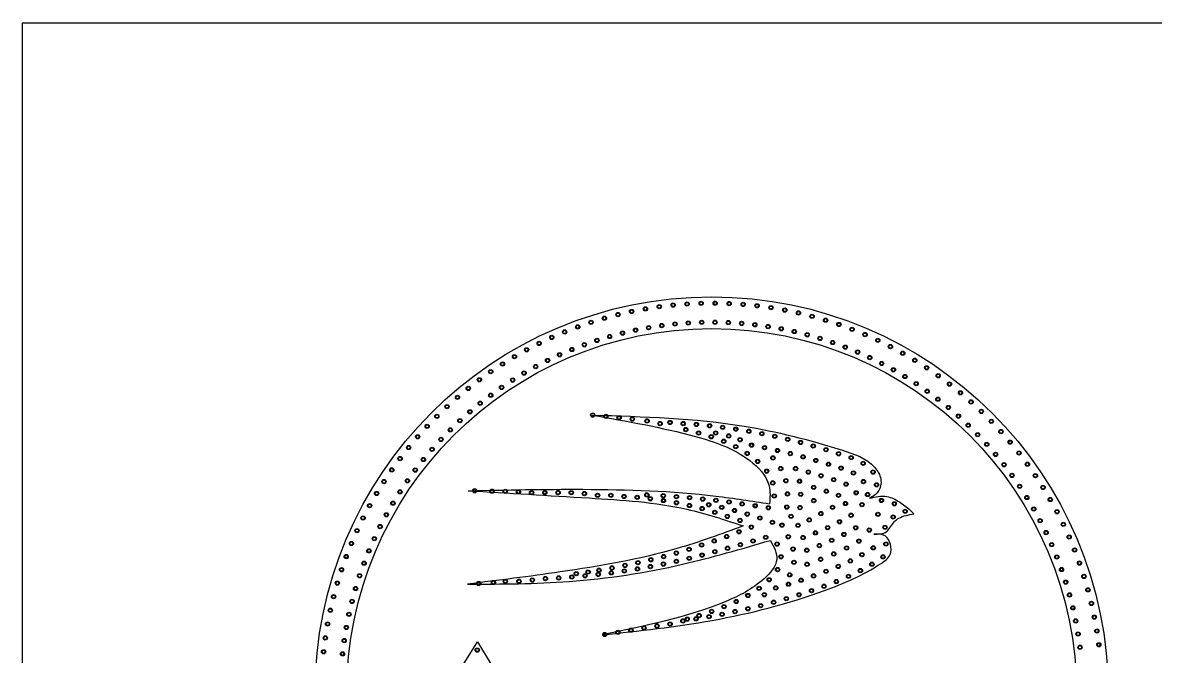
# Model space of a CAD drawing. Header units: inches. Extents: x 3862 to 102119, y -16634 to 4402.
# Drawn here: x 97893 to 100101, y -15422 to -14187 of the extents above; entities that cross this region are included whole.
import ezdxf

# ---------------------------------------------------------------- set-up
doc = ezdxf.new("R2010")
doc.units = ezdxf.units.IN
doc.header["$MEASUREMENT"] = 0
doc.layers.add('den', color=2, linetype='Continuous')
picture_1 = doc.add_image_def('image1.jpg', size_in_pixel=(1164, 613))

# ---------------------------------------------------------------- blocks, each defined once
blk = doc.blocks.new('fgsfhsh')
at = {"layer": 'den', "color": 7}
for radius in [4, 3]:
    blk.add_circle((0, 0), radius, dxfattribs=at)
blk = doc.blocks.new('dfhs')
at = {"layer": 'den', "color": 3}
for radius in [4, 3]:
    blk.add_circle((2562.5, 1442.5), radius, dxfattribs=at)

msp = doc.modelspace()

# ---------------------------------------------------------------- linework, layer by layer
msp.add_lwpolyline([(98699.2, -15523.1), (98779.2, -15393.9), (98857.5, -15523.1)], close=True)
for radius in [773.4, 711.6]:
    msp.add_circle((99236, -15494.9), radius)
for points in [[(99003.3, -14951.9), (99204.7, -14993.7), (99310.3, -15040.3), (99348.1, -15089.5), (99349, -15124.7)], [(99003.3, -14951.9), (99299.4, -14973.5), (99489.4, -15019.9), (99554.2, -15054), (99565.9, -15076.8), (99560.4, -15101.6), (99543.8, -15114)], [(98761.3, -15099.2), (98984.8, -15096.5), (99244.3, -15109.7), (99349, -15124.7)], [(98761.3, -15099.2), (98997, -15113.4), (99187.9, -15135.4), (99297.8, -15167.9)], [(99543.8, -15114), (99577.6, -15110.6), (99602.3, -15121.1), (99622.6, -15136.7), (99630.4, -15144.5)], [(99552.3, -15183.9), (99576.9, -15179), (99592.5, -15159.4), (99600.9, -15152.9), (99630.4, -15144.5)], [(99297.8, -15167.9), (99168.5, -15211.9), (98940.7, -15257.6), (98760.3, -15281.3)], [(99022.5, -15380), (99237.2, -15351.9), (99456.4, -15293.7), (99566.4, -15241), (99584, -15223.4), (99574.3, -15187.4), (99552.3, -15183.9)], [(98760.3, -15281.3), (98958.3, -15276), (99179.1, -15242.6), (99350.6, -15196)], [(99350.6, -15196), (99362.9, -15233), (99338.3, -15270.7), (99263.5, -15315), (99022.5, -15380)]]:
    msp.add_spline(points, degree=3)

# ---------------------------------------------------------------- block references
at = {"layer": 'den'}
for p, xscale, yscale, zscale, rotation in [((99188.3, -14735.4), 1.031250000000757, 1.031250000000757, 1.031250000000757, 273.6000000000179), ((99215.6, -14734.1), 1.031249999999465, 1.031249999999465, 1.031249999999465, 271.5428571432013), ((99242.9, -14733.9), 1.031250000000284, 1.031250000000284, 1.031250000000284, 269.4857142860259), ((99270.2, -14734.6), 1.031250000000322, 1.031250000000322, 1.031250000000322, 267.4285714286409), ((99053.4, -14756.1), 1.031249999999571, 1.031249999999571, 1.031249999999571, 283.8857142857056), ((99080, -14750), 1.031250000000282, 1.031250000000282, 1.031250000000282, 281.8285714284511), ((99106.9, -14744.9), 1.031250000001125, 1.03125, 1.03125, 279.7714285716268), ((99133.9, -14740.7), 1.031250000000275, 1.031250000000275, 1.031250000000275, 277.7142857143532), ((99161, -14737.6), 1.031250000000828, 1.031250000000828, 1.031250000000828, 275.6571428570923), ((99297.5, -14736.3), 1.031250000001112, 1.03125, 1.03125, 265.3714285710307), ((99324.7, -14739), 1.031250000000203, 1.031250000000203, 1.031250000000203, 263.3142857142296), ((99351.7, -14742.7), 1.031250000001529, 1.03125, 1.03125, 261.2571428568775), ((99378.7, -14747.3), 1.03124999999916, 1.03124999999916, 1.03124999999916, 259.2000000003601), ((99405.4, -14752.9), 1.031249999999476, 1.031249999999476, 1.031249999999476, 257.1428571430934), ((98975, -14780), 1.031250000000826, 1.031250000000826, 1.031250000000826, 290.0571428572255), ((99000.9, -14771.1), 1.031249999998642, 1.03125, 1.03125, 287.9999999997252), ((99027, -14763.1), 1.031250000000061, 1.031250000000061, 1.031250000000061, 285.9428571430474), ((99138.9, -14777.5), 1.031250000000275, 1.031250000000275, 1.031250000000275, 277.7142857143532), ((99164.7, -14774.5), 1.031250000000828, 1.031250000000828, 1.031250000000828, 275.6571428570923), ((99190.6, -14772.4), 1.031250000000757, 1.031250000000757, 1.031250000000757, 273.6000000000179), ((99216.6, -14771.2), 1.031249999999465, 1.031249999999465, 1.031249999999465, 271.5428571432013), ((99242.5, -14771), 1.031250000000284, 1.031250000000284, 1.031250000000284, 269.4857142860259), ((99268.5, -14771.7), 1.031250000000322, 1.031250000000322, 1.031250000000322, 267.4285714286409), ((99294.5, -14773.3), 1.031250000001112, 1.03125, 1.03125, 265.3714285710307), ((99320.3, -14775.9), 1.031250000000203, 1.031250000000203, 1.031250000000203, 263.3142857142296), ((99346.1, -14779.4), 1.031250000001529, 1.03125, 1.03125, 261.2571428568775), ((99431.9, -14759.5), 1.031249999998872, 1.03125, 1.03125, 255.0857142858214), ((99458.2, -14767), 1.031249999998799, 1.03125, 1.03125, 253.0285714287257), ((99484.2, -14775.4), 1.031249999997249, 1.03125, 1.03125, 250.9714285717247), ((98924.4, -14800.6), 1.031249999998993, 1.03125, 1.03125, 294.1714285713974), ((98949.5, -14789.8), 1.031250000001696, 1.03125, 1.03125, 292.1142857145657), ((99037.2, -14798.8), 1.031250000000061, 1.031250000000061, 1.031250000000061, 285.9428571430474), ((99062.3, -14792.1), 1.031249999999571, 1.031249999999571, 1.031249999999571, 283.8857142857056), ((99087.7, -14786.4), 1.031250000000282, 1.031250000000282, 1.031250000000282, 281.8285714284511), ((99113.2, -14781.5), 1.031250000001125, 1.03125, 1.03125, 279.7714285716268), ((99371.7, -14783.8), 1.03124999999916, 1.03124999999916, 1.03124999999916, 259.2000000003601), ((99397.1, -14789.1), 1.031249999999476, 1.031249999999476, 1.031249999999476, 257.1428571430934), ((99422.4, -14795.4), 1.031249999998872, 1.03125, 1.03125, 255.0857142858214), ((99447.4, -14802.5), 1.031249999998799, 1.03125, 1.03125, 253.0285714287257), ((99509.9, -14784.8), 1.031250000000341, 1.031250000000341, 1.031250000000341, 248.9142857141971), ((99535.2, -14795.1), 1.031249999998986, 1.03125, 1.03125, 246.857142857241), ((98875.4, -14824.7), 1.031250000001555, 1.03125, 1.03125, 298.2857142859496), ((98899.7, -14812.2), 1.031250000001265, 1.03125, 1.03125, 296.228571428687), ((98963.5, -14824.2), 1.031250000001696, 1.03125, 1.03125, 292.1142857145657), ((98987.8, -14814.9), 1.031250000000826, 1.031250000000826, 1.031250000000826, 290.0571428572255), ((99012.3, -14806.4), 1.031249999998642, 1.03125, 1.03125, 287.9999999997252), ((99472.1, -14810.5), 1.031249999997249, 1.03125, 1.03125, 250.9714285717247), ((99496.5, -14819.5), 1.031250000000341, 1.031250000000341, 1.031250000000341, 248.9142857141971), ((99560.1, -14806.3), 1.031250000002299, 1.03125, 1.03125, 244.7999999997649), ((99584.6, -14818.4), 1.031249999999674, 1.031249999999674, 1.031249999999674, 242.7428571429338), ((98851.6, -14838.1), 1.03124999999779, 1.03125, 1.03125, 300.3428571427281), ((98916.1, -14845.5), 1.031250000001265, 1.03125, 1.03125, 296.228571428687), ((98939.6, -14834.5), 1.031249999998993, 1.03125, 1.03125, 294.1714285713974), ((99520.6, -14829.2), 1.031249999998986, 1.03125, 1.03125, 246.857142857241), ((99544.3, -14839.9), 1.031250000002299, 1.03125, 1.03125, 244.7999999997649), ((99608.7, -14831.3), 1.031250000003192, 1.03125, 1.03125, 240.6857142854048), ((99632.2, -14845.1), 1.031250000002669, 1.03125, 1.03125, 238.6285714282398), ((98805.4, -14867.4), 1.031250000001718, 1.03125, 1.03125, 304.4571428573238), ((98828.3, -14852.3), 1.031249999996012, 1.03125, 1.03125, 302.399999999698), ((98893, -14857.4), 1.031250000001555, 1.03125, 1.03125, 298.2857142859496), ((99567.6, -14851.4), 1.031249999999674, 1.031249999999674, 1.031249999999674, 242.7428571429338), ((99590.5, -14863.7), 1.031250000003192, 1.03125, 1.03125, 240.6857142854048), ((99655.3, -14859.8), 1.031249999997981, 1.03125, 1.03125, 236.5714285715787), ((98783.2, -14883.2), 1.031250000001506, 1.03125, 1.03125, 306.5142857145013), ((98848.1, -14883.7), 1.031249999996012, 1.03125, 1.03125, 302.399999999698), ((98870.3, -14870.1), 1.03124999999779, 1.03125, 1.03125, 300.3428571427281), ((99612.9, -14876.8), 1.031250000002669, 1.03125, 1.03125, 238.6285714282398), ((99634.9, -14890.7), 1.031249999997981, 1.03125, 1.03125, 236.5714285715787), ((99677.8, -14875.2), 1.031249999995999, 1.03125, 1.03125, 234.5142857145338), ((99699.8, -14891.5), 1.031250000004286, 1.03125, 1.03125, 232.457142856902), ((98761.5, -14899.9), 1.031249999998337, 1.03125, 1.03125, 308.5714285713462), ((98805.3, -14913.1), 1.031250000001506, 1.03125, 1.03125, 306.5142857145013), ((98826.5, -14898), 1.031250000001718, 1.03125, 1.03125, 304.4571428573238), ((99656.3, -14905.4), 1.031249999995999, 1.03125, 1.03125, 234.5142857145338), ((99721.2, -14908.5), 1.031249999996764, 1.03125, 1.03125, 230.4000000001992), ((98720.1, -14935.5), 1.031249999999384, 1.031249999999384, 1.031249999999384, 312.6857142856063), ((98740.5, -14917.3), 1.031250000001605, 1.03125, 1.03125, 310.628571428694), ((98784.7, -14928.9), 1.031249999998337, 1.03125, 1.03125, 308.5714285713462), ((99677.2, -14920.9), 1.031250000004286, 1.03125, 1.03125, 232.457142856902), ((99741.9, -14926.3), 1.031250000003987, 1.03125, 1.03125, 228.3428571426367), ((98700.3, -14954.4), 1.031249999998191, 1.03125, 1.03125, 314.742857142809), ((98764.7, -14945.5), 1.031250000001605, 1.03125, 1.03125, 310.628571428694), ((99004, -14951.9), 1.031250000000282, 1.031250000000282, 1.031250000000282, 281.8285714284511), ((99029.8, -14954.4), 1.031250000000282, 1.031250000000282, 1.031250000000282, 281.8285714284511), ((99697.5, -14937.1), 1.031249999996764, 1.03125, 1.03125, 230.4000000001992), ((99717.2, -14954), 1.031250000003987, 1.03125, 1.03125, 228.3428571426367), ((99762, -14944.8), 1.03125000000399, 1.03125, 1.03125, 226.2857142854947), ((98681.3, -14973.9), 1.031250000004137, 1.03125, 1.03125, 316.8000000001662), ((98745.2, -14962.8), 1.031249999999384, 1.031249999999384, 1.031249999999384, 312.6857142856063), ((99055.6, -14957.2), 1.031250000000282, 1.031250000000282, 1.031250000000282, 281.8285714284511), ((99081.4, -14959.7), 1.031250000000282, 1.031250000000282, 1.031250000000282, 281.8285714284511), ((99110.2, -14963.3), 1.031250000000282, 1.031250000000282, 1.031250000000282, 281.8285714284511), ((99135.5, -14968.4), 1.031250000000282, 1.031250000000282, 1.031250000000282, 281.8285714284511), ((99155, -14966.3), 1.031250000000282, 1.031250000000282, 1.031250000000282, 281.8285714284511), ((99180.6, -14968.5), 1.031250000000282, 1.031250000000282, 1.031250000000282, 281.8285714284511), ((99206.4, -14970.2), 1.031250000000282, 1.031250000000282, 1.031250000000282, 281.8285714284511), ((99232, -14972.8), 1.031250000000282, 1.031250000000282, 1.031250000000282, 281.8285714284511), ((99257.6, -14975.8), 1.031250000000282, 1.031250000000282, 1.031250000000282, 281.8285714284511), ((99736.3, -14971.7), 1.03125000000399, 1.03125, 1.03125, 226.2857142854947), ((99781.4, -14964.1), 1.031250000002455, 1.03125, 1.03125, 224.2285714285157), ((98662.9, -14994.2), 1.031250000004215, 1.03125, 1.03125, 318.8571428573679), ((98708.3, -14999.3), 1.031250000004137, 1.03125, 1.03125, 316.8000000001662), ((98726.5, -14980.7), 1.031249999998191, 1.03125, 1.03125, 314.742857142809), ((99185.7, -14980.2), 1.031250000000282, 1.031250000000282, 1.031250000000282, 281.8285714284511), ((99210.6, -14986.8), 1.031250000000282, 1.031250000000282, 1.031250000000282, 281.8285714284511), ((99235.3, -14994.1), 1.031250000000282, 1.031250000000282, 1.031250000000282, 281.8285714284511), ((99243.8, -14986.9), 1.031250000000282, 1.031250000000282, 1.031250000000282, 281.8285714284511), ((99269.2, -14992.5), 1.031250000000282, 1.031250000000282, 1.031250000000282, 281.8285714284511), ((99283.2, -14979.3), 1.031250000000282, 1.031250000000282, 1.031250000000282, 281.8285714284511), ((99291.5, -15000), 1.031250000000282, 1.031250000000282, 1.031250000000282, 281.8285714284511), ((99308.6, -14983.4), 1.031250000000282, 1.031250000000282, 1.031250000000282, 281.8285714284511), ((99334, -14988.1), 1.031250000000282, 1.031250000000282, 1.031250000000282, 281.8285714284511), ((99359.2, -14993.3), 1.031250000000282, 1.031250000000282, 1.031250000000282, 281.8285714284511), ((99384.4, -14999.1), 1.031250000000282, 1.031250000000282, 1.031250000000282, 281.8285714284511), ((99754.8, -14990), 1.031250000002455, 1.03125, 1.03125, 224.2285714285157), ((99800.1, -14984), 1.03124999999596, 1.03125, 1.03125, 222.1714285715515), ((98645.3, -15015.1), 1.03124999999538, 1.03125, 1.03125, 320.9142857140826), ((98690.9, -15018.6), 1.031250000004215, 1.03125, 1.03125, 318.8571428573679), ((99259.6, -15002.9), 1.031250000000282, 1.031250000000282, 1.031250000000282, 281.8285714284511), ((99283, -15013.5), 1.031250000000282, 1.031250000000282, 1.031250000000282, 281.8285714284511), ((99313.8, -15010.5), 1.031250000000282, 1.031250000000282, 1.031250000000282, 281.8285714284511), ((99339.2, -15015.4), 1.031250000000282, 1.031250000000282, 1.031250000000282, 281.8285714284511), ((99364.4, -15020.9), 1.031250000000282, 1.031250000000282, 1.031250000000282, 281.8285714284511), ((99409.4, -15005.3), 1.031250000000282, 1.031250000000282, 1.031250000000282, 281.8285714284511), ((99434.2, -15012.1), 1.031250000000282, 1.031250000000282, 1.031250000000282, 281.8285714284511), ((99459, -15019.2), 1.031250000000282, 1.031250000000282, 1.031250000000282, 281.8285714284511), ((99772.6, -15008.9), 1.03124999999596, 1.03125, 1.03125, 222.1714285715515), ((99818.1, -15004.6), 1.031250000000841, 1.031250000000841, 1.031250000000841, 220.1142857143222), ((98628.5, -15036.6), 1.031250000001414, 1.03125, 1.03125, 322.9714285715087), ((98674.1, -15038.5), 1.03124999999538, 1.03125, 1.03125, 320.9142857140826), ((99305.3, -15026.6), 1.031250000000282, 1.031250000000282, 1.031250000000282, 281.8285714284511), ((99325.7, -15042.3), 1.031250000000282, 1.031250000000282, 1.031250000000282, 281.8285714284511), ((99355.5, -15035.4), 1.031250000000282, 1.031250000000282, 1.031250000000282, 281.8285714284511), ((99389.4, -15026.9), 1.031250000000282, 1.031250000000282, 1.031250000000282, 281.8285714284511), ((99414.4, -15033.3), 1.031250000000282, 1.031250000000282, 1.031250000000282, 281.8285714284511), ((99439.2, -15040.3), 1.031250000000282, 1.031250000000282, 1.031250000000282, 281.8285714284511), ((99483.5, -15027.3), 1.031250000000282, 1.031250000000282, 1.031250000000282, 281.8285714284511), ((99508.1, -15034.9), 1.031250000000282, 1.031250000000282, 1.031250000000282, 281.8285714284511), ((99789.7, -15028.5), 1.031250000000841, 1.031250000000841, 1.031250000000841, 220.1142857143222), ((99835.3, -15025.8), 1.031249999996515, 1.03125, 1.03125, 218.057142857297), ((98612.4, -15058.7), 1.031250000004315, 1.03125, 1.03125, 325.0285714287031), ((98658.1, -15059), 1.031250000001414, 1.03125, 1.03125, 322.9714285715087), ((99343.3, -15061.1), 1.031250000000282, 1.031250000000282, 1.031250000000282, 281.8285714284511), ((99370.8, -15056.1), 1.031250000000282, 1.031250000000282, 1.031250000000282, 281.8285714284511), ((99399.7, -15056.1), 1.031250000000282, 1.031250000000282, 1.031250000000282, 281.8285714284511), ((99424.6, -15062.9), 1.031250000000282, 1.031250000000282, 1.031250000000282, 281.8285714284511), ((99463.9, -15047.6), 1.031250000000282, 1.031250000000282, 1.031250000000282, 281.8285714284511), ((99488.5, -15055.3), 1.031250000000282, 1.031250000000282, 1.031250000000282, 281.8285714284511), ((99512.5, -15064.8), 1.031250000000282, 1.031250000000282, 1.031250000000282, 281.8285714284511), ((99531.5, -15045.9), 1.031250000000282, 1.031250000000282, 1.031250000000282, 281.8285714284511), ((99550.8, -15062.9), 1.031250000000282, 1.031250000000282, 1.031250000000282, 281.8285714284511), ((99806.1, -15048.6), 1.031249999996515, 1.03125, 1.03125, 218.057142857297), ((99851.8, -15047.6), 1.031249999995768, 1.03125, 1.03125, 216.0000000001607), ((98597.1, -15081.4), 1.031249999997904, 1.03125, 1.03125, 327.0857142856801), ((98642.8, -15080), 1.031250000004315, 1.03125, 1.03125, 325.0285714287031), ((99355.2, -15084), 1.031250000000282, 1.031250000000282, 1.031250000000282, 281.8285714284511), ((99380.8, -15079.9), 1.031250000000282, 1.031250000000282, 1.031250000000282, 281.8285714284511), ((99407.4, -15080.7), 1.031250000000282, 1.031250000000282, 1.031250000000282, 281.8285714284511), ((99449.3, -15070.1), 1.031250000000282, 1.031250000000282, 1.031250000000282, 281.8285714284511), ((99474, -15077.7), 1.031250000000282, 1.031250000000282, 1.031250000000282, 281.8285714284511), ((99498.2, -15086.5), 1.031250000000282, 1.031250000000282, 1.031250000000282, 281.8285714284511), ((99532.1, -15081.5), 1.031250000000282, 1.031250000000282, 1.031250000000282, 281.8285714284511), ((99557.6, -15087.8), 1.031250000000282, 1.031250000000282, 1.031250000000282, 281.8285714284511), ((99821.7, -15069.4), 1.031249999995768, 1.03125, 1.03125, 216.0000000001607), ((99867.4, -15070), 1.031250000001017, 1.03125, 1.03125, 213.9428571428165), ((98582.7, -15104.6), 1.031250000001313, 1.03125, 1.03125, 329.1428571429304), ((98628.3, -15101.5), 1.031249999997904, 1.03125, 1.03125, 327.0857142856801), ((98774, -15099.4), 1.031250000000282, 1.031250000000282, 1.031250000000282, 281.8285714284511), ((98807.8, -15100.2), 1.031250000000282, 1.031250000000282, 1.031250000000282, 281.8285714284511), ((98833.5, -15100.4), 1.031250000000282, 1.031250000000282, 1.031250000000282, 281.8285714284511), ((98859.3, -15101.5), 1.031250000000282, 1.031250000000282, 1.031250000000282, 281.8285714284511), ((98885, -15103), 1.031250000000282, 1.031250000000282, 1.031250000000282, 281.8285714284511), ((98910.8, -15102.8), 1.031250000000282, 1.031250000000282, 1.031250000000282, 281.8285714284511), ((98936.6, -15102.9), 1.031250000000282, 1.031250000000282, 1.031250000000282, 281.8285714284511), ((98962.3, -15103.1), 1.031250000000282, 1.031250000000282, 1.031250000000282, 281.8285714284511), ((98988, -15104.8), 1.031250000000282, 1.031250000000282, 1.031250000000282, 281.8285714284511), ((99013.7, -15108.2), 1.031250000000282, 1.031250000000282, 1.031250000000282, 281.8285714284511), ((99039.5, -15108.2), 1.031250000000282, 1.031250000000282, 1.031250000000282, 281.8285714284511), ((99065.2, -15110.5), 1.031250000000282, 1.031250000000282, 1.031250000000282, 281.8285714284511), ((99109.6, -15107.5), 1.031250000000282, 1.031250000000282, 1.031250000000282, 281.8285714284511), ((99141.7, -15109.1), 1.031250000000282, 1.031250000000282, 1.031250000000282, 281.8285714284511), ((99167.4, -15110.8), 1.031250000000282, 1.031250000000282, 1.031250000000282, 281.8285714284511), ((99358.1, -15109.6), 1.031250000000282, 1.031250000000282, 1.031250000000282, 281.8285714284511), ((99383.9, -15105.5), 1.031250000000282, 1.031250000000282, 1.031250000000282, 281.8285714284511), ((99409.7, -15106.4), 1.031250000000282, 1.031250000000282, 1.031250000000282, 281.8285714284511), ((99435, -15092.7), 1.031250000000282, 1.031250000000282, 1.031250000000282, 281.8285714284511), ((99459.6, -15100.2), 1.031250000000282, 1.031250000000282, 1.031250000000282, 281.8285714284511), ((99483.4, -15108.2), 1.031250000000282, 1.031250000000282, 1.031250000000282, 281.8285714284511), ((99517.8, -15103.3), 1.031250000000282, 1.031250000000282, 1.031250000000282, 281.8285714284511), ((99540.1, -15106.7), 1.031250000000282, 1.031250000000282, 1.031250000000282, 281.8285714284511), ((99836.6, -15090.7), 1.031250000001017, 1.03125, 1.03125, 213.9428571428165), ((99882.3, -15092.9), 1.031249999999306, 1.031249999999306, 1.031249999999306, 211.8857142857612), ((98569.1, -15128.3), 1.031250000000972, 1.031250000000972, 1.031250000000972, 331.2000000000644), ((98614.6, -15123.6), 1.031250000001313, 1.03125, 1.03125, 329.1428571429304), ((99090.9, -15112.1), 1.031250000000282, 1.031250000000282, 1.031250000000282, 281.8285714284511), ((99116.5, -15114.9), 1.031250000000282, 1.031250000000282, 1.031250000000282, 281.8285714284511), ((99142.1, -15118.4), 1.031250000000282, 1.031250000000282, 1.031250000000282, 281.8285714284511), ((99167.5, -15122.7), 1.031250000000282, 1.031250000000282, 1.031250000000282, 281.8285714284511), ((99192.7, -15128.1), 1.031250000000282, 1.031250000000282, 1.031250000000282, 281.8285714284511), ((99193.1, -15112.8), 1.031250000000282, 1.031250000000282, 1.031250000000282, 281.8285714284511), ((99218.7, -15115.6), 1.031250000000282, 1.031250000000282, 1.031250000000282, 281.8285714284511), ((99230.4, -15126.7), 1.031250000000282, 1.031250000000282, 1.031250000000282, 281.8285714284511), ((99244.4, -15118), 1.031250000000282, 1.031250000000282, 1.031250000000282, 281.8285714284511), ((99255.7, -15131.7), 1.031250000000282, 1.031250000000282, 1.031250000000282, 281.8285714284511), ((99270, -15121.3), 1.031250000000282, 1.031250000000282, 1.031250000000282, 281.8285714284511), ((99295.5, -15124.9), 1.031250000000282, 1.031250000000282, 1.031250000000282, 281.8285714284511), ((99321, -15128.7), 1.031250000000282, 1.031250000000282, 1.031250000000282, 281.8285714284511), ((99346.5, -15132.6), 1.031250000000282, 1.031250000000282, 1.031250000000282, 281.8285714284511), ((99382.6, -15131.2), 1.031250000000282, 1.031250000000282, 1.031250000000282, 281.8285714284511), ((99408.4, -15132.1), 1.031250000000282, 1.031250000000282, 1.031250000000282, 281.8285714284511), ((99435.2, -15118.5), 1.031250000000282, 1.031250000000282, 1.031250000000282, 281.8285714284511), ((99471.7, -15131.6), 1.031250000000282, 1.031250000000282, 1.031250000000282, 281.8285714284511), ((99497, -15124.2), 1.031250000000282, 1.031250000000282, 1.031250000000282, 281.8285714284511), ((99529.2, -15126.4), 1.031250000000282, 1.031250000000282, 1.031250000000282, 281.8285714284511), ((99567.2, -15118.3), 1.031250000000282, 1.031250000000282, 1.031250000000282, 281.8285714284511), ((99592.2, -15124.8), 1.031250000000282, 1.031250000000282, 1.031250000000282, 281.8285714284511), ((99850.7, -15112.5), 1.031249999999306, 1.031249999999306, 1.031249999999306, 211.8857142857612), ((99896.3, -15116.4), 1.031250000000258, 1.031250000000258, 1.031250000000258, 209.8285714285888), ((98556.4, -15152.5), 1.031250000005977, 1.03125, 1.03125, 333.2571428572512), ((98601.7, -15146.2), 1.031250000000972, 1.031250000000972, 1.031250000000972, 331.2000000000644), ((99217.5, -15134), 1.031250000000282, 1.031250000000282, 1.031250000000282, 281.8285714284511), ((99242.2, -15141.4), 1.031250000000282, 1.031250000000282, 1.031250000000282, 281.8285714284511), ((99266.7, -15149.4), 1.031250000000282, 1.031250000000282, 1.031250000000282, 281.8285714284511), ((99280.7, -15137.8), 1.031250000000282, 1.031250000000282, 1.031250000000282, 281.8285714284511), ((99305.5, -15144.8), 1.031250000000282, 1.031250000000282, 1.031250000000282, 281.8285714284511), ((99330.1, -15152.5), 1.031250000000282, 1.031250000000282, 1.031250000000282, 281.8285714284511), ((99390.7, -15149.1), 1.031250000000282, 1.031250000000282, 1.031250000000282, 281.8285714284511), ((99449, -15143.8), 1.031250000000282, 1.031250000000282, 1.031250000000282, 281.8285714284511), ((99508, -15147.1), 1.031250000000282, 1.031250000000282, 1.031250000000282, 281.8285714284511), ((99560.3, -15145.3), 1.031250000000282, 1.031250000000282, 1.031250000000282, 281.8285714284511), ((99590, -15150.4), 1.031250000000282, 1.031250000000282, 1.031250000000282, 281.8285714284511), ((99613.4, -15139.5), 1.031250000000282, 1.031250000000282, 1.031250000000282, 281.8285714284511), ((99864.1, -15134.8), 1.031250000000258, 1.031250000000258, 1.031250000000258, 209.8285714285888), ((99909.4, -15140.3), 1.031250000001573, 1.03125, 1.03125, 207.771428571342), ((98544.5, -15177.1), 1.031249999998993, 1.03125, 1.03125, 335.3142857142221), ((98589.5, -15169.2), 1.031250000005977, 1.03125, 1.03125, 333.2571428572512), ((99291.3, -15157.1), 1.031250000000282, 1.031250000000282, 1.031250000000282, 281.8285714284511), ((99313.5, -15170.2), 1.031250000000282, 1.031250000000282, 1.031250000000282, 281.8285714284511), ((99354.5, -15160.8), 1.031250000000282, 1.031250000000282, 1.031250000000282, 281.8285714284511), ((99373.1, -15166.3), 1.031250000000282, 1.031250000000282, 1.031250000000282, 281.8285714284511), ((99404.4, -15166.7), 1.031250000000282, 1.031250000000282, 1.031250000000282, 281.8285714284511), ((99426.3, -15156.1), 1.031250000000282, 1.031250000000282, 1.031250000000282, 281.8285714284511), ((99462.3, -15171.3), 1.031250000000282, 1.031250000000282, 1.031250000000282, 281.8285714284511), ((99485.4, -15159.8), 1.031250000000282, 1.031250000000282, 1.031250000000282, 281.8285714284511), ((99517, -15171.5), 1.031250000000282, 1.031250000000282, 1.031250000000282, 281.8285714284511), ((99543.5, -15175.9), 1.031250000000282, 1.031250000000282, 1.031250000000282, 281.8285714284511), ((99574, -15170.6), 1.031250000000282, 1.031250000000282, 1.031250000000282, 281.8285714284511), ((99876.6, -15157.6), 1.031250000001573, 1.03125, 1.03125, 207.771428571342), ((99921.7, -15164.7), 1.031250000001509, 1.03125, 1.03125, 205.7142857141953), ((98578.3, -15192.6), 1.031249999998993, 1.03125, 1.03125, 335.3142857142221), ((99241, -15197.1), 1.031250000000282, 1.031250000000282, 1.031250000000282, 281.8285714284511), ((99265.3, -15188.5), 1.031250000000282, 1.031250000000282, 1.031250000000282, 281.8285714284511), ((99289.3, -15179.3), 1.031250000000282, 1.031250000000282, 1.031250000000282, 281.8285714284511), ((99316.8, -15197.3), 1.031250000000282, 1.031250000000282, 1.031250000000282, 281.8285714284511), ((99341.5, -15190.1), 1.031250000000282, 1.031250000000282, 1.031250000000282, 281.8285714284511), ((99385.4, -15189), 1.031250000000282, 1.031250000000282, 1.031250000000282, 281.8285714284511), ((99414.4, -15190.5), 1.031250000000282, 1.031250000000282, 1.031250000000282, 281.8285714284511), ((99438.5, -15181.4), 1.031250000000282, 1.031250000000282, 1.031250000000282, 281.8285714284511), ((99470.3, -15196), 1.031250000000282, 1.031250000000282, 1.031250000000282, 281.8285714284511), ((99493.9, -15184.5), 1.031250000000282, 1.031250000000282, 1.031250000000282, 281.8285714284511), ((99523.2, -15197.5), 1.031250000000282, 1.031250000000282, 1.031250000000282, 281.8285714284511), ((99888.3, -15180.8), 1.031250000001509, 1.03125, 1.03125, 205.7142857141953), ((99933.2, -15189.5), 1.031250000004672, 1.03125, 1.03125, 203.6571428570288), ((98533.6, -15202.1), 1.031249999998838, 1.03125, 1.03125, 337.3714285713439), ((98567.8, -15216.4), 1.031249999998838, 1.03125, 1.03125, 337.3714285713439), ((99167.3, -15220.8), 1.031250000000282, 1.031250000000282, 1.031250000000282, 281.8285714284511), ((99192, -15213.4), 1.031250000000282, 1.031250000000282, 1.031250000000282, 281.8285714284511), ((99216.4, -15205.1), 1.031250000000282, 1.031250000000282, 1.031250000000282, 281.8285714284511), ((99242.3, -15218), 1.031250000000282, 1.031250000000282, 1.031250000000282, 281.8285714284511), ((99267.1, -15211.3), 1.031250000000282, 1.031250000000282, 1.031250000000282, 281.8285714284511), ((99292, -15204.3), 1.031250000000282, 1.031250000000282, 1.031250000000282, 281.8285714284511), ((99363.7, -15203.3), 1.031250000000282, 1.031250000000282, 1.031250000000282, 281.8285714284511), ((99394.8, -15213), 1.031250000000282, 1.031250000000282, 1.031250000000282, 281.8285714284511), ((99421.6, -15215.3), 1.031250000000282, 1.031250000000282, 1.031250000000282, 281.8285714284511), ((99446.1, -15206.1), 1.031250000000282, 1.031250000000282, 1.031250000000282, 281.8285714284511), ((99499.1, -15210.8), 1.031250000000282, 1.031250000000282, 1.031250000000282, 281.8285714284511), ((99551.2, -15210.6), 1.031250000000282, 1.031250000000282, 1.031250000000282, 281.8285714284511), ((99575.9, -15203), 1.031250000000282, 1.031250000000282, 1.031250000000282, 281.8285714284511), ((99899.1, -15204.4), 1.031250000004672, 1.03125, 1.03125, 203.6571428570288), ((99943.7, -15214.8), 1.031249999994444, 1.03125, 1.03125, 201.6000000001372), ((98523.5, -15227.5), 1.031250000003555, 1.03125, 1.03125, 339.4285714286304), ((98558.3, -15240.5), 1.031250000003555, 1.03125, 1.03125, 339.4285714286304), ((99092.3, -15239.5), 1.031250000000282, 1.031250000000282, 1.031250000000282, 281.8285714284511), ((99117.5, -15233.8), 1.031250000000282, 1.031250000000282, 1.031250000000282, 281.8285714284511), ((99142, -15242.2), 1.031250000000282, 1.031250000000282, 1.031250000000282, 281.8285714284511), ((99142.5, -15227.6), 1.031250000000282, 1.031250000000282, 1.031250000000282, 281.8285714284511), ((99167.3, -15236.8), 1.031250000000282, 1.031250000000282, 1.031250000000282, 281.8285714284511), ((99192.4, -15231), 1.031250000000282, 1.031250000000282, 1.031250000000282, 281.8285714284511), ((99217.4, -15224.8), 1.031250000000282, 1.031250000000282, 1.031250000000282, 281.8285714284511), ((99371.2, -15228), 1.031250000000282, 1.031250000000282, 1.031250000000282, 281.8285714284511), ((99396.5, -15238.8), 1.031250000000282, 1.031250000000282, 1.031250000000282, 281.8285714284511), ((99422.1, -15242.5), 1.031250000000282, 1.031250000000282, 1.031250000000282, 281.8285714284511), ((99448.6, -15232.8), 1.031250000000282, 1.031250000000282, 1.031250000000282, 281.8285714284511), ((99474.2, -15222.4), 1.031250000000282, 1.031250000000282, 1.031250000000282, 281.8285714284511), ((99506.4, -15236), 1.031250000000282, 1.031250000000282, 1.031250000000282, 281.8285714284511), ((99529.1, -15223.9), 1.031250000000282, 1.031250000000282, 1.031250000000282, 281.8285714284511), ((99548.6, -15242.4), 1.031250000000282, 1.031250000000282, 1.031250000000282, 281.8285714284511), ((99570.2, -15228.1), 1.031250000000282, 1.031250000000282, 1.031250000000282, 281.8285714284511), ((99909.1, -15228.4), 1.031249999994444, 1.03125, 1.03125, 201.6000000001372), ((99953.3, -15240.3), 1.031249999996247, 1.03125, 1.03125, 199.5428571429501), ((98514.4, -15253.2), 1.031250000003866, 1.03125, 1.03125, 341.4857142857417), ((98549.6, -15265), 1.031250000003866, 1.03125, 1.03125, 341.4857142857417), ((98972, -15260.8), 1.031250000000282, 1.031250000000282, 1.031250000000282, 281.8285714284511), ((98989.1, -15265.1), 1.031250000000282, 1.031250000000282, 1.031250000000282, 281.8285714284511), ((98995.1, -15257.6), 1.031250000000282, 1.031250000000282, 1.031250000000282, 281.8285714284511), ((99014.8, -15262.4), 1.031250000000282, 1.031250000000282, 1.031250000000282, 281.8285714284511), ((99016.4, -15254.1), 1.031250000000282, 1.031250000000282, 1.031250000000282, 281.8285714284511), ((99040.4, -15259.3), 1.031250000000282, 1.031250000000282, 1.031250000000282, 281.8285714284511), ((99041.7, -15249.6), 1.031250000000282, 1.031250000000282, 1.031250000000282, 281.8285714284511), ((99065.9, -15255.7), 1.031250000000282, 1.031250000000282, 1.031250000000282, 281.8285714284511), ((99067.1, -15244.8), 1.031250000000282, 1.031250000000282, 1.031250000000282, 281.8285714284511), ((99091.4, -15251.6), 1.031250000000282, 1.031250000000282, 1.031250000000282, 281.8285714284511), ((99116.7, -15247.1), 1.031250000000282, 1.031250000000282, 1.031250000000282, 281.8285714284511), ((99364.6, -15252.9), 1.031250000000282, 1.031250000000282, 1.031250000000282, 281.8285714284511), ((99388.4, -15263.2), 1.031250000000282, 1.031250000000282, 1.031250000000282, 281.8285714284511), ((99434.8, -15265.3), 1.031250000000282, 1.031250000000282, 1.031250000000282, 281.8285714284511), ((99459, -15256.4), 1.031250000000282, 1.031250000000282, 1.031250000000282, 281.8285714284511), ((99482.9, -15246.7), 1.031250000000282, 1.031250000000282, 1.031250000000282, 281.8285714284511), ((99502.9, -15266.1), 1.031250000000282, 1.031250000000282, 1.031250000000282, 281.8285714284511), ((99526.1, -15254.9), 1.031250000000282, 1.031250000000282, 1.031250000000282, 281.8285714284511), ((99918.3, -15252.8), 1.031249999996247, 1.03125, 1.03125, 199.5428571429501), ((99961.9, -15266.2), 1.031250000004859, 1.03125, 1.03125, 197.4857142856746), ((98506.2, -15279.3), 1.031250000006597, 1.03125, 1.03125, 343.5428571429242), ((98781.8, -15280), 1.031250000000282, 1.031250000000282, 1.031250000000282, 281.8285714284511), ((98810.5, -15278.1), 1.031250000000282, 1.031250000000282, 1.031250000000282, 281.8285714284511), ((98833.7, -15276), 1.031250000000282, 1.031250000000282, 1.031250000000282, 281.8285714284511), ((98860.2, -15275.6), 1.031250000000282, 1.031250000000282, 1.031250000000282, 281.8285714284511), ((98886.4, -15273.4), 1.031250000000282, 1.031250000000282, 1.031250000000282, 281.8285714284511), ((98912, -15270.4), 1.031250000000282, 1.031250000000282, 1.031250000000282, 281.8285714284511), ((98937.7, -15269.1), 1.031250000000282, 1.031250000000282, 1.031250000000282, 281.8285714284511), ((98963.4, -15267.4), 1.031250000000282, 1.031250000000282, 1.031250000000282, 281.8285714284511), ((99348.2, -15272.8), 1.031250000000282, 1.031250000000282, 1.031250000000282, 281.8285714284511), ((99385.9, -15281.4), 1.031250000000282, 1.031250000000282, 1.031250000000282, 281.8285714284511), ((99410.4, -15273.6), 1.031250000000282, 1.031250000000282, 1.031250000000282, 281.8285714284511), ((99455.1, -15285.4), 1.031250000000282, 1.031250000000282, 1.031250000000282, 281.8285714284511), ((99479.2, -15276.2), 1.031250000000282, 1.031250000000282, 1.031250000000282, 281.8285714284511), ((99926.5, -15277.4), 1.031250000004859, 1.03125, 1.03125, 197.4857142856746), ((98498.9, -15305.6), 1.031249999995643, 1.03125, 1.03125, 345.599999999928), ((98541.8, -15289.8), 1.031250000006597, 1.03125, 1.03125, 343.5428571429242), ((99306.8, -15303.4), 1.031250000000282, 1.031250000000282, 1.031250000000282, 281.8285714284511), ((99328.5, -15289.4), 1.031250000000282, 1.031250000000282, 1.031250000000282, 281.8285714284511), ((99338.8, -15301.9), 1.031250000000282, 1.031250000000282, 1.031250000000282, 281.8285714284511), ((99361.1, -15288.7), 1.031250000000282, 1.031250000000282, 1.031250000000282, 281.8285714284511), ((99381.6, -15309.6), 1.031250000000282, 1.031250000000282, 1.031250000000282, 281.8285714284511), ((99406.3, -15302.1), 1.031250000000282, 1.031250000000282, 1.031250000000282, 281.8285714284511), ((99430.8, -15294), 1.031250000000282, 1.031250000000282, 1.031250000000282, 281.8285714284511), ((99933.9, -15302.3), 1.03125000000605, 1.03125, 1.03125, 195.428571428514), ((99969.7, -15292.4), 1.03125000000605, 1.03125, 1.03125, 195.428571428514), ((98492.6, -15332.2), 1.031250000000221, 1.031250000000221, 1.031250000000221, 347.657142857116), ((98534.9, -15314.9), 1.031249999995643, 1.03125, 1.03125, 345.599999999928), ((99260.2, -15325.2), 1.031250000000282, 1.031250000000282, 1.031250000000282, 281.8285714284511), ((99283.9, -15315.1), 1.031250000000282, 1.031250000000282, 1.031250000000282, 281.8285714284511), ((99306.8, -15329.2), 1.031250000000282, 1.031250000000282, 1.031250000000282, 281.8285714284511), ((99331.7, -15323.2), 1.031250000000282, 1.031250000000282, 1.031250000000282, 281.8285714284511), ((99356.8, -15316.6), 1.031250000000282, 1.031250000000282, 1.031250000000282, 281.8285714284511), ((99940.4, -15327.5), 1.031250000001679, 1.03125, 1.03125, 193.3714285713653), ((99976.5, -15318.9), 1.031250000001679, 1.03125, 1.03125, 193.3714285713653), ((98528.8, -15340.2), 1.031250000000221, 1.031250000000221, 1.031250000000221, 347.657142857116), ((99180.1, -15352.9), 1.031250000000282, 1.031250000000282, 1.031250000000282, 281.8285714284511), ((99188.7, -15349.5), 1.031250000000282, 1.031250000000282, 1.031250000000282, 281.8285714284511), ((99205.5, -15348.9), 1.031250000000282, 1.031250000000282, 1.031250000000282, 281.8285714284511), ((99211.6, -15342.6), 1.031250000000282, 1.031250000000282, 1.031250000000282, 281.8285714284511), ((99231, -15344.6), 1.031250000000282, 1.031250000000282, 1.031250000000282, 281.8285714284511), ((99236, -15334.4), 1.031250000000282, 1.031250000000282, 1.031250000000282, 281.8285714284511), ((99256.4, -15340.2), 1.031250000000282, 1.031250000000282, 1.031250000000282, 281.8285714284511), ((99281.6, -15334.8), 1.031250000000282, 1.031250000000282, 1.031250000000282, 281.8285714284511), ((99945.9, -15352.9), 1.031250000003833, 1.03125, 1.03125, 191.3142857142554), ((99982.3, -15345.6), 1.031250000003833, 1.03125, 1.03125, 191.3142857142554), ((98487.2, -15359), 1.031250000001979, 1.03125, 1.03125, 349.7142857142934), ((98523.7, -15365.7), 1.031250000001979, 1.03125, 1.03125, 349.7142857142934), ((99053.2, -15375.2), 1.031250000000282, 1.031250000000282, 1.031250000000282, 281.8285714284511), ((99078.6, -15371), 1.031250000000282, 1.031250000000282, 1.031250000000282, 281.8285714284511), ((99104.1, -15366.8), 1.031250000000282, 1.031250000000282, 1.031250000000282, 281.8285714284511), ((99129.5, -15362.6), 1.031250000000282, 1.031250000000282, 1.031250000000282, 281.8285714284511), ((99155, -15358.9), 1.031250000000282, 1.031250000000282, 1.031250000000282, 281.8285714284511), ((99987.2, -15372.5), 1.031250000000699, 1.031250000000699, 1.031250000000699, 189.2571428571226), ((98482.8, -15386), 1.031249999998396, 1.03125, 1.03125, 351.771428571442), ((98519.6, -15391.3), 1.031249999998396, 1.03125, 1.03125, 351.771428571442), ((99027.7, -15379.4), 1.031250000000282, 1.031250000000282, 1.031250000000282, 281.8285714284511), ((99950.6, -15378.5), 1.031250000000699, 1.031250000000699, 1.031250000000699, 189.2571428571226), ((98479.4, -15413.1), 1.031249999998664, 1.03125, 1.03125, 353.8285714285211), ((98516.3, -15417.1), 1.031249999998664, 1.03125, 1.03125, 353.8285714285211), ((99954.3, -15404.2), 1.031249999993826, 1.03125, 1.03125, 187.2000000001043), ((99991.1, -15399.5), 1.031249999993826, 1.03125, 1.03125, 187.2000000001043)]:
    msp.add_blockref('fgsfhsh', p, dxfattribs=dict(at, xscale=xscale, yscale=yscale, zscale=zscale, rotation=rotation))
at = {"layer": 'den', "xscale": 1.03125, "yscale": 1.03125, "zscale": 1.03125}
msp.add_blockref('dfhs', (96136.5, -16897.3), dxfattribs=at)

# ---------------------------------------------------------------- pictures from other files: only their frames are drawn
image = msp.add_image(picture_1, insert=(97892.6, -16413.4), size_in_units=(4226.9, 2226))
image.dxf.flags = 7

doc.saveas('drawing.dxf')
